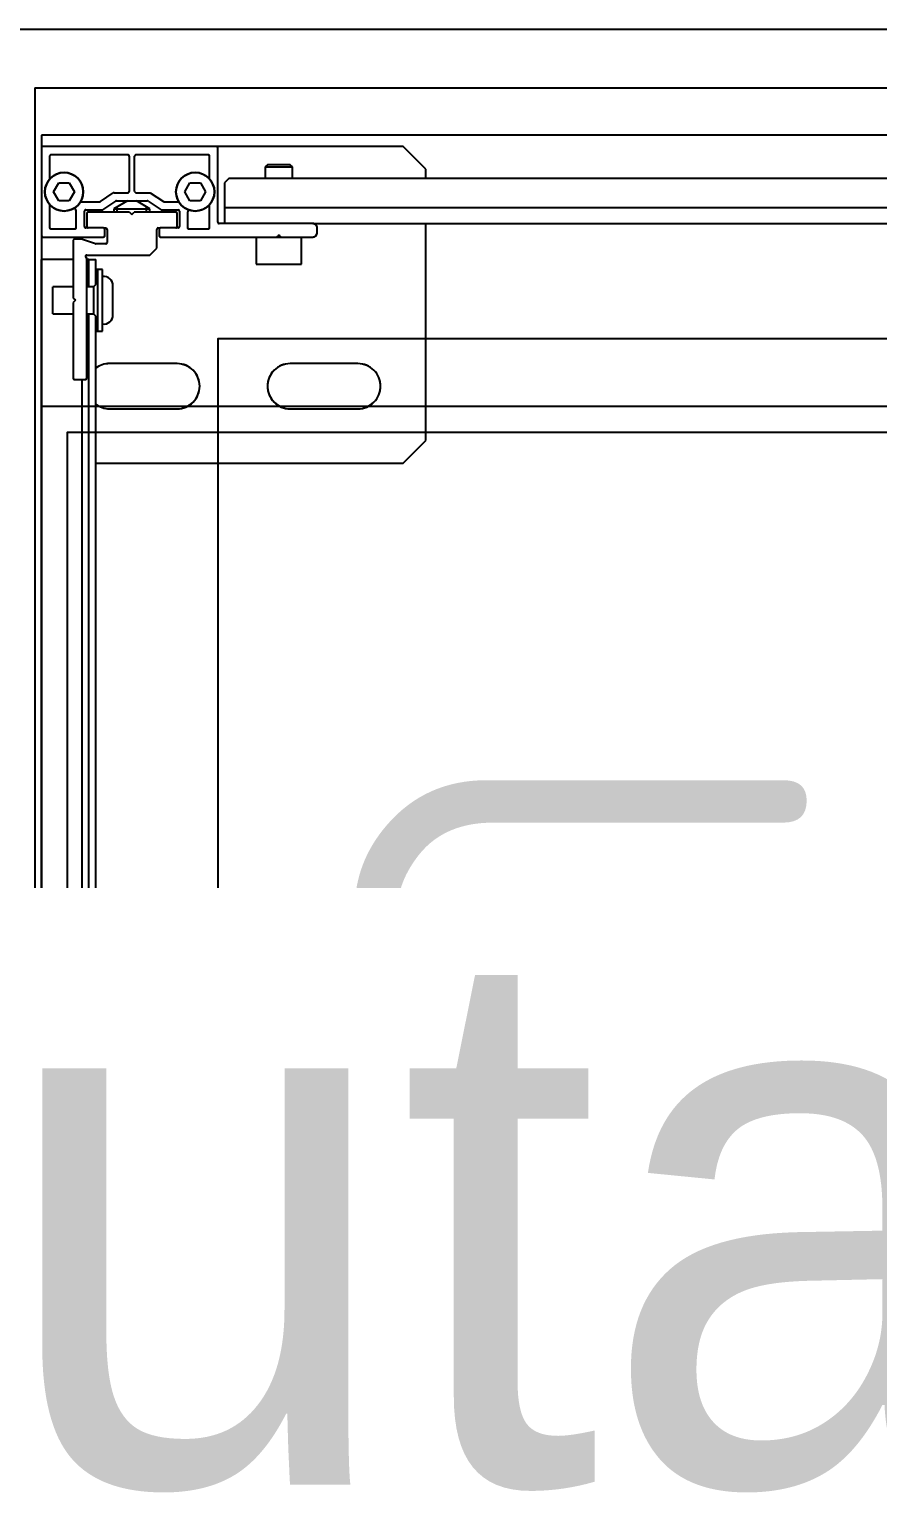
# Model space of a CAD drawing. Header units: centimetres. Extents: x 2191 to 12545, y -680 to 18662.
# Drawn here: x 9877.53 to 9896.31, y 4360.49 to 4392.7 of the extents above; entities that cross this region are included whole.
import ezdxf

# ---------------------------------------------------------------- set-up
doc = ezdxf.new("R2010")
doc.units = ezdxf.units.CM
for name, color, linetype in [('B Aménagement intérieur', 252, 'Continuous'), ('B Général', 252, 'Continuous'), ('C ANNOTATIONS-prestations', 252, 'Continuous'), ('F REMPLISSAGE-vert clair', 252, 'Continuous'), ('F REMPLISSAGE-vert foncé', 252, 'Continuous'), ('MTI900_Alu', 252, 'Continuous'), ('prlm-CHAUFF', 4, 'Continuous'), ('prlm-VMC', 93, 'Continuous')]:
    doc.layers.add(name, color=color, linetype=linetype)
doc.layers.add('prlm-ELEC-CFO', color=1, linetype='Continuous', lineweight=25)
doc.styles.add('prlm-elec-cfo', font='comic.ttf', dxfattribs={"height": 12})
doc.styles.get("Standard").update_dxf_attribs({"font": 'isocp.shx', "height": 15})

# ---------------------------------------------------------------- blocks, each defined once
blk = doc.blocks.new('B 70.T2 S307 (2D)')
at = {"layer": 'B Général', "linetype": 'Continuous'}
for q in [(-273.226, -200.476), (-312.395, -291.559)]:
    blk.add_line((-312.395, -200.476), q, dxfattribs=at)
at = {"layer": 'F REMPLISSAGE-vert clair'}
blk.add_line((-313.695, -199.176), (-273.226, -199.176), dxfattribs=at)
at = {"layer": 'F REMPLISSAGE-vert foncé'}
blk.add_line((-313.695, -199.176), (-273.226, -199.176), dxfattribs=at)
at = {"layer": 'F REMPLISSAGE-vert foncé', "linetype": 'Continuous'}
for q in [(-273.226, -200.476), (-312.395, -291.559)]:
    blk.add_line((-312.395, -200.476), q, dxfattribs=at)
blk = doc.blocks.new('B 70.G 100_80')
at = {"layer": 'B Général', "linetype": 'Continuous', "flags": 128}
blk.add_lwpolyline([(9.5, -45), (9.5, 45), (48.52, 45), (48.52, -45)], close=True, dxfattribs=at)
at = {"layer": 'C ANNOTATIONS-prestations'}
for p, q in [((9.5, 42.25), (9.5, -42.25)), ((10.55, 41.05), (10.55, -41.05)), ((10.7, 41), (10.7, -41)), ((10.4, 39.6), (10.4, -39.6)), ((10.7, -37.75), (17.5, -37.75)), ((17.5, -37.75), (18, -38.25)), ((18, -38.25), (18, -43.05)), ((11, -38.95), (12.5, -38.95)), ((15, -38.95), (16.5, -38.95)), ((10.23, -39.6), (10.47, -39.6)), ((10.2, -41.3), (10.2, -39.63)), ((10.5, -39.63), (10.5, -42.29)), ((12.5, -39.95), (11, -39.95)), ((16.5, -39.95), (15, -39.95)), ((10.7, -40.67), (10.75, -40.67)), ((10.75, -40.67), (10.75, -42.03)), ((10.75, -40.67), (10.85, -40.67)), ((10.85, -40.67), (10.85, -42.03)), ((9.75, -41.05), (9.75, -41.65)), ((9.75, -41.05), (10.2, -41.05)), ((10.5, -41.05), (10.65, -41.05)), ((10.65, -41.05), (10.75, -40.95)), ((10.65, -41.65), (10.65, -41.05)), ((11.08, -41.025), (11.08, -41.675)), ((10.25, -41.35), (10.2, -41.3)), ((10.2, -41.4), (10.25, -41.35)), ((10.2, -42.67), (10.2, -41.4)), ((10.2, -41.65), (9.75, -41.65)), ((10.65, -41.65), (10.5, -41.65)), ((10.55, -41.65), (10.55, -42.25)), ((10.75, -41.75), (10.65, -41.65)), ((10.7, -41.7), (10.7, -42.25)), ((10.75, -42.03), (10.7, -42.03)), ((10.85, -42.03), (10.75, -42.03)), ((14.25, -42.15), (15.25, -42.15)), ((14.25, -42.75), (14.25, -42.15)), ((15.25, -42.15), (15.25, -42.75)), ((9.5, -42.78), (9.5, -42.25)), ((10.2, -42.25), (9.5, -42.25)), ((10.55, -42.25), (10.5, -42.25)), ((10.5, -42.35), (11.9, -42.35)), ((10.55, -42.25), (10.7, -42.25)), ((11.9, -42.35), (12.05, -42.5)), ((12.05, -42.5), (12.05, -42.92)), ((9.5, -44.72), (9.5, -42.78)), ((9.53, -42.75), (10.87, -42.75)), ((10.395, -42.7), (10.23, -42.7)), ((10.695, -42.601), (10.405, -42.698)), ((10.92, -42.6), (10.705, -42.6)), ((10.9, -42.78), (10.9, -42.92)), ((10.95, -42.92), (10.95, -42.63)), ((12.1, -42.92), (12.1, -42.78)), ((12.13, -42.75), (14.7, -42.75)), ((14.7, -42.75), (14.729, -42.779)), ((14.7, -42.75), (14.8, -42.75)), ((14.771, -42.779), (14.8, -42.75)), ((14.8, -42.75), (15.5, -42.75)), ((9.68, -43.467), (9.68, -42.96)), ((9.71, -42.93), (10.24, -42.93)), ((10.27, -42.96), (10.27, -43.306)), ((10.45, -42.98), (10.45, -43.32)), ((10.87, -42.95), (10.48, -42.95)), ((10.5, -43.27), (10.5, -42.98)), ((10.87, -42.95), (10.92, -42.95)), ((12.08, -42.95), (12.13, -42.95)), ((12.52, -42.95), (12.13, -42.95)), ((12.5, -42.98), (12.5, -43.27)), ((12.55, -43.32), (12.55, -42.98)), ((12.73, -43.28), (12.73, -42.96)), ((12.76, -42.93), (13.19, -42.93)), ((13.22, -42.96), (13.22, -43.467)), ((13.4, -43.08), (13.4, -44.72)), ((15.5, -43.05), (13.43, -43.05)), ((13.55, -43.4), (13.55, -43.05)), ((15.5, -43.05), (42.27, -43.05)), ((15.6, -42.85), (15.6, -42.95)), ((10.48, -43.35), (10.841, -43.35)), ((11.45, -43.3), (10.53, -43.3)), ((10.858, -43.355), (11.142, -43.545)), ((11.1, -43.377), (11.1, -43.3)), ((11.1, -43.377), (11.9, -43.377)), ((11.4, -43.55), (11.1, -43.377)), ((11.177, -43.3), (11.177, -43.421)), ((11.45, -43.3), (11.5, -43.25)), ((11.5, -43.25), (11.55, -43.3)), ((12.47, -43.3), (11.55, -43.3)), ((11.9, -43.377), (11.6, -43.55)), ((11.823, -43.3), (11.823, -43.421)), ((11.858, -43.545), (12.15, -43.35)), ((11.9, -43.3), (11.9, -43.377)), ((12.15, -43.35), (12.52, -43.35)), ((13.55, -43.4), (44.25, -43.4)), ((13.55, -43.95), (13.55, -43.4)), ((9.885, -43.55), (9.769, -43.75)), ((9.769, -43.75), (9.885, -43.95)), ((10.115, -43.55), (9.885, -43.55)), ((10.231, -43.75), (10.115, -43.55)), ((10.115, -43.95), (10.231, -43.75)), ((10.364, -43.53), (10.786, -43.53)), ((10.803, -43.535), (11.088, -43.725)), ((11.105, -43.73), (11.41, -43.73)), ((11.159, -43.55), (11.841, -43.55)), ((11.44, -44.54), (11.44, -43.76)), ((11.56, -43.76), (11.56, -44.54)), ((11.59, -43.73), (11.904, -43.73)), ((11.904, -43.73), (12.197, -43.535)), ((12.214, -43.53), (12.536, -43.53)), ((12.785, -43.55), (12.669, -43.75)), ((12.669, -43.75), (12.785, -43.95)), ((13.015, -43.55), (12.785, -43.55)), ((13.131, -43.75), (13.015, -43.55)), ((13.015, -43.95), (13.131, -43.75)), ((9.68, -44.54), (9.68, -44.033)), ((9.885, -43.95), (10.115, -43.95)), ((12.785, -43.95), (13.015, -43.95)), ((13.22, -44.033), (13.22, -44.54)), ((13.65, -44.05), (13.55, -43.95)), ((13.65, -44.05), (44.15, -44.05)), ((14.45, -44.3), (14.45, -44.05)), ((15.05, -44.05), (15.05, -44.3)), ((18, -44.05), (18, -44.25)), ((14.45, -44.3), (15.05, -44.3)), ((14.5, -44.35), (14.45, -44.3)), ((15, -44.35), (14.5, -44.35)), ((15.05, -44.3), (15, -44.35)), ((18, -44.25), (17.5, -44.75)), ((9.5, -44.75), (9.5, -44.72)), ((9.53, -44.75), (9.5, -44.75)), ((13.37, -44.75), (9.53, -44.75)), ((11.41, -44.57), (9.71, -44.57)), ((13.19, -44.57), (11.59, -44.57)), ((17.5, -44.75), (13.37, -44.75))]:
    blk.add_line(p, q, dxfattribs=at)
at = {"layer": 'C ANNOTATIONS-prestations', "flags": 128}
for points in [[(10.7, -39.05, -0.080612), (10.842, -38.976, -0.080612), (11, -38.95)], [(12.5, -38.95, -0.414214), (13, -39.45, -0.414214), (12.5, -39.95)], [(15, -39.95, -0.414214), (14.5, -39.45, -0.414214), (15, -38.95)], [(16.5, -38.95, -0.414214), (17, -39.45, -0.414214), (16.5, -39.95)], [(10.2, -39.63, -0.198912), (10.209, -39.609, -0.198912), (10.23, -39.6)], [(10.47, -39.6, -0.198912), (10.491, -39.609, -0.198912), (10.5, -39.63)], [(11, -39.95, -0.080612), (10.842, -39.924, -0.080612), (10.7, -39.85)], [(10.85, -40.827, -0.218554), (11.01, -40.873, -0.218554), (11.08, -41.025)], [(10.85, -40.826, -0.003145), (10.853, -40.826, -0.003145), (10.855, -40.826)], [(11.08, -41.675, -0.218554), (11.01, -41.827, -0.218554), (10.85, -41.873)], [(10.855, -41.873, -0.003145), (10.853, -41.874, -0.003145), (10.85, -41.874)], [(10.5, -42.35, -0.414214), (10.47, -42.32, -0.414214), (10.5, -42.29)], [(9.5, -42.78, -0.198912), (9.509, -42.759, -0.198912), (9.53, -42.75)], [(10.23, -42.7, -0.198912), (10.209, -42.691, -0.198912), (10.2, -42.67)], [(10.405, -42.698, -0.040241), (10.4, -42.7, -0.040241), (10.395, -42.7)], [(10.695, -42.601, -0.040241), (10.7, -42.6, -0.040241), (10.705, -42.6)], [(10.87, -42.75, -0.198912), (10.891, -42.759, -0.198912), (10.9, -42.78)], [(10.92, -42.6, -0.198912), (10.941, -42.609, -0.198912), (10.95, -42.63)], [(12.1, -42.78, -0.198912), (12.109, -42.759, -0.198912), (12.13, -42.75)], [(14.771, -42.779, -0.198912), (14.75, -42.787, -0.198912), (14.729, -42.779)], [(15.5, -42.75, -0.198912), (15.571, -42.779, -0.198912), (15.6, -42.85)], [(9.68, -42.96, -0.198912), (9.689, -42.939, -0.198912), (9.71, -42.93)], [(10.24, -42.93, -0.198912), (10.261, -42.939, -0.198912), (10.27, -42.96)], [(10.45, -42.98, -0.198912), (10.459, -42.959, -0.198912), (10.48, -42.95)], [(10.5, -42.98, -0.198912), (10.509, -42.959, -0.198912), (10.53, -42.95)], [(10.9, -42.92, -0.198912), (10.891, -42.941, -0.198912), (10.87, -42.95)], [(10.95, -42.92, -0.198912), (10.941, -42.941, -0.198912), (10.92, -42.95)], [(12.08, -42.95, -0.198912), (12.059, -42.941, -0.198912), (12.05, -42.92)], [(12.13, -42.95, -0.198912), (12.109, -42.941, -0.198912), (12.1, -42.92)], [(12.47, -42.95, -0.198912), (12.491, -42.959, -0.198912), (12.5, -42.98)], [(12.52, -42.95, -0.198912), (12.541, -42.959, -0.198912), (12.55, -42.98)], [(12.73, -42.96, -0.198912), (12.739, -42.939, -0.198912), (12.76, -42.93)], [(13.19, -42.93, -0.198912), (13.211, -42.939, -0.198912), (13.22, -42.96)], [(13.4, -43.08, -0.198912), (13.409, -43.059, -0.198912), (13.43, -43.05)], [(15.6, -42.95, -0.198912), (15.571, -43.021, -0.198912), (15.5, -43.05)], [(9.68, -43.47, -0.01196), (9.68, -43.469, -0.01196), (9.68, -43.467)], [(10.27, -43.306, -0.123554), (10.258, -43.354, -0.123554), (10.225, -43.39)], [(10.48, -43.35, -0.198912), (10.459, -43.341, -0.198912), (10.45, -43.32)], [(10.53, -43.3, -0.198912), (10.509, -43.291, -0.198912), (10.5, -43.27)], [(10.841, -43.35, -0.073633), (10.85, -43.351, -0.073633), (10.858, -43.355)], [(12.5, -43.27, -0.198912), (12.491, -43.291, -0.198912), (12.47, -43.3)], [(12.55, -43.32, -0.198912), (12.541, -43.341, -0.198912), (12.52, -43.35)], [(12.758, -43.349, -0.095961), (12.737, -43.317, -0.095961), (12.73, -43.28)], [(13.22, -43.467, -0.01196), (13.22, -43.469, -0.01196), (13.22, -43.47)], [(10.786, -43.53, -0.073633), (10.795, -43.531, -0.073633), (10.803, -43.535)], [(11.105, -43.73, -0.073633), (11.096, -43.729, -0.073633), (11.088, -43.725)], [(11.159, -43.55, -0.073633), (11.15, -43.549, -0.073633), (11.142, -43.545)], [(11.41, -43.73, -0.198912), (11.431, -43.739, -0.198912), (11.44, -43.76)], [(11.56, -43.76, -0.198912), (11.569, -43.739, -0.198912), (11.59, -43.73)], [(11.858, -43.545, -0.073633), (11.85, -43.549, -0.073633), (11.841, -43.55)], [(12.197, -43.535, -0.073633), (12.205, -43.531, -0.073633), (12.214, -43.53)], [(9.68, -44.033, -0.01196), (9.68, -44.031, -0.01196), (9.68, -44.03)], [(13.22, -44.03, -0.01196), (13.22, -44.031, -0.01196), (13.22, -44.033)], [(9.53, -44.75, -0.198912), (9.509, -44.741, -0.198912), (9.5, -44.72)], [(9.71, -44.57, -0.198912), (9.689, -44.561, -0.198912), (9.68, -44.54)], [(11.44, -44.54, -0.198912), (11.431, -44.561, -0.198912), (11.41, -44.57)], [(11.59, -44.57, -0.198912), (11.569, -44.561, -0.198912), (11.56, -44.54)], [(13.22, -44.54, -0.198912), (13.211, -44.561, -0.198912), (13.19, -44.57)], [(13.4, -44.72, -0.198912), (13.391, -44.741, -0.198912), (13.37, -44.75)]]:
    blk.add_lwpolyline(points, format="xyb", dxfattribs=at)
at = {"layer": 'C ANNOTATIONS-prestations'}
for centre in [(10, -43.75), (12.9, -43.75)]:
    blk.add_circle(centre, 0.425, dxfattribs=at)
blk = doc.blocks.new('B 70.MTI900_Alu_390')
at = {"layer": 'MTI900_Alu', "color": 1, "linetype": 'Continuous'}
for p, q in [((-4.225, 0), (4.225, 0)), ((4.278, 0), (4.225, 0)), ((4.225, -0.07), (4.225, 0)), ((4.472, 0), (4.278, 0)), ((4.475, 0), (4.472, 0)), ((4.475, -0.003), (4.475, 0)), ((4.105, -0.025), (4.165, -0.025)), ((4.105, -0.025), (4.105, -0.07)), ((4.165, -0.07), (4.165, -0.025)), ((4.275, -0.003), (4.275, -0.137)), ((4.293, -0.021), (4.293, -0.074)), ((4.3467, -0.018), (4.296, -0.018)), ((4.355, -0.0385), (4.375, -0.0269)), ((4.375, -0.0269), (4.395, -0.0385)), ((4.454, -0.018), (4.4033, -0.018)), ((4.457, -0.191), (4.457, -0.021)), ((4.475, -0.387), (4.475, -0.003)), ((4.355, -0.0615), (4.355, -0.0385)), ((4.375, -0.0731), (4.355, -0.0615)), ((4.395, -0.0615), (4.375, -0.0731)), ((4.395, -0.0385), (4.395, -0.0615)), ((-3.96, -0.09), (3.96, -0.09)), ((3.96, -0.073), (3.96, -0.097)), ((4.13, -0.07), (3.963, -0.07)), ((4.135, -0.075), (4.13, -0.07)), ((4.14, -0.07), (4.135, -0.075)), ((4.267, -0.07), (4.14, -0.07)), ((4.2602, -0.1195), (4.2698, -0.0905)), ((4.27, -0.0895), (4.27, -0.073)), ((4.296, -0.077), (4.3306, -0.077)), ((4.298, -0.095), (4.332, -0.095)), ((4.353, -0.0864), (4.353, -0.1286)), ((-4.105, -0.105), (4.105, -0.105)), ((-4.1, -0.12), (4.1, -0.12)), ((3.775, -0.12), (3.775, -0.8)), ((3.963, -0.1), (4.229, -0.1)), ((4.067, -0.12), (4.067, -0.125)), ((4.067, -0.125), (4.203, -0.125)), ((4.067, -0.125), (4.067, -0.135)), ((4.105, -0.115), (4.095, -0.125)), ((4.105, -0.1), (4.105, -0.115)), ((4.165, -0.115), (4.105, -0.115)), ((4.165, -0.115), (4.165, -0.1)), ((4.165, -0.105), (4.225, -0.105)), ((4.175, -0.125), (4.165, -0.115)), ((4.17, -0.12), (4.225, -0.12)), ((4.203, -0.125), (4.203, -0.12)), ((4.203, -0.135), (4.203, -0.125)), ((4.225, -0.105), (4.225, -0.1)), ((4.225, -0.105), (4.225, -0.12)), ((4.235, -0.1), (4.235, -0.24)), ((4.26, -0.142), (4.26, -0.1205)), ((4.295, -0.137), (4.295, -0.098)), ((4.327, -0.1), (4.298, -0.1)), ((4.33, -0.195), (4.33, -0.103)), ((4.335, -0.098), (4.335, -0.1341)), ((3.895, -0.15), (3.895, -0.3)), ((3.995, -0.3), (3.995, -0.15)), ((4.067, -0.135), (4.203, -0.135)), ((4.1025, -0.158), (4.1675, -0.158)), ((4.292, -0.145), (4.263, -0.145)), ((4.278, -0.14), (4.292, -0.14)), ((4.295, -0.137), (4.295, -0.142)), ((4.3377, -0.16), (4.33, -0.16)), ((4.3355, -0.1358), (4.3545, -0.1642)), ((4.3377, -0.16), (4.3377, -0.24)), ((4.355, -0.19), (4.3377, -0.16)), ((4.3535, -0.1303), (4.3725, -0.1588)), ((4.373, -0.1605), (4.373, -0.191)), ((4.33, -0.1677), (4.3421, -0.1677)), ((4.355, -0.1659), (4.355, -0.2341)), ((4.33, -0.195), (4.325, -0.2)), ((4.325, -0.2), (4.33, -0.205)), ((4.33, -0.297), (4.33, -0.205)), ((4.3377, -0.24), (4.355, -0.21)), ((4.373, -0.209), (4.373, -0.2404)), ((4.454, -0.194), (4.376, -0.194)), ((4.376, -0.206), (4.454, -0.206)), ((4.457, -0.369), (4.457, -0.209)), ((4.235, -0.24), (4.25, -0.255)), ((4.25, -0.255), (4.292, -0.255)), ((4.33, -0.2323), (4.3421, -0.2323)), ((4.33, -0.24), (4.3377, -0.24)), ((4.3545, -0.2358), (4.335, -0.265)), ((4.373, -0.2404), (4.3535, -0.2697)), ((4.275, -0.263), (4.275, -0.52)), ((4.292, -0.26), (4.278, -0.26)), ((4.295, -0.258), (4.295, -0.263)), ((4.295, -0.302), (4.295, -0.263)), ((4.335, -0.265), (4.335, -0.302)), ((4.353, -0.2714), (4.353, -0.3036)), ((4.298, -0.3), (4.327, -0.3)), ((4.332, -0.305), (4.298, -0.305)), ((4.355, -0.3285), (4.375, -0.3169)), ((4.375, -0.3169), (4.395, -0.3285)), ((4.293, -0.326), (4.293, -0.369)), ((4.328, -0.323), (4.296, -0.323)), ((4.355, -0.3515), (4.355, -0.3285)), ((4.375, -0.3631), (4.355, -0.3515)), ((4.395, -0.3515), (4.375, -0.3631)), ((4.395, -0.3285), (4.395, -0.3515)), ((4.296, -0.372), (4.3467, -0.372)), ((4.4033, -0.372), (4.454, -0.372)), ((4.305, -0.6), (4.305, -0.393)), ((4.34, -0.405), (4.305, -0.405)), ((4.308, -0.39), (4.472, -0.39)), ((4.34, -0.405), (4.34, -3.475)), ((4.395, -0.405), (4.34, -0.405)), ((4.405, -0.415), (4.395, -0.405)), ((4.405, -0.415), (4.405, -3.465)), ((4.475, -0.8), (4.475, -0.387)), ((4.215, -0.475), (4.215, -0.575)), ((4.275, -0.475), (4.215, -0.475)), ((4.43, -0.495), (4.405, -0.495)), ((4.43, -0.495), (4.43, -0.555)), ((4.435, -0.5), (4.43, -0.495)), ((4.435, -0.55), (4.435, -0.5)), ((4.275, -0.52), (4.2779, -0.5229)), ((4.275, -0.52), (4.275, -0.53)), ((4.2779, -0.5271), (4.275, -0.53)), ((4.275, -0.53), (4.275, -0.6)), ((3.895, -0.55), (3.895, -0.7)), ((3.995, -0.7), (3.995, -0.55)), ((4.215, -0.575), (4.275, -0.575)), ((4.405, -0.555), (4.43, -0.555)), ((4.43, -0.555), (4.435, -0.55)), ((4.285, -0.61), (4.295, -0.61)), ((4.305, -0.6), (4.305, -3.277)), ((3.775, -0.8), (3.825, -0.85)), ((4.425, -0.85), (4.475, -0.8)), ((3.825, -0.85), (4.305, -0.85)), ((4.405, -0.85), (4.425, -0.85))]:
    blk.add_line(p, q, dxfattribs=at)
for centre in [(4.375, -0.05), (4.375, -0.34)]:
    blk.add_circle(centre, 0.0425, dxfattribs=at)
for centre, radius, start, end in [((4.278, -0.003), 0.003, 90, 180), ((4.472, -0.003), 0.003, 0, 90), ((4.296, -0.021), 0.003, 90, 180), ((4.3467, -0.021), 0.003, 84.5182, 90), ((4.4033, -0.021), 0.003, 90, 95.4818), ((4.454, -0.021), 0.003, 0, 90), ((3.963, -0.073), 0.003, 90, 180), ((4.267, -0.073), 0.003, 0, 90), ((4.267, -0.0895), 0.003, 341.5651, 0), ((4.296, -0.074), 0.003, 180, 270), ((4.298, -0.098), 0.003, 90, 180), ((4.3306, -0.067), 0.01, 270, 326.3475), ((4.332, -0.098), 0.003, 0, 90), ((3.945, -0.15), 0.05, 143.1301, 180), ((3.963, -0.097), 0.003, 180, 270), ((3.945, -0.15), 0.05, 0, 36.8699), ((4.232, -0.1), 0.003, 0, 180), ((4.263, -0.1205), 0.003, 161.5651, 180), ((4.298, -0.103), 0.003, 90, 180), ((4.327, -0.103), 0.003, 0, 90), ((4.356, -0.1286), 0.003, 180, 213.6901), ((4.1025, -0.138), 0.02, 171.3731, 270), ((4.1025, -0.133), 0.02, 185.7392, 187.1808), ((4.1675, -0.138), 0.02, 270, 8.6269), ((4.1675, -0.133), 0.02, 352.8192, 354.2608), ((4.263, -0.142), 0.003, 180, 270), ((4.278, -0.137), 0.003, 180, 270), ((4.292, -0.137), 0.003, 270, 0), ((4.292, -0.142), 0.003, 270, 0), ((4.338, -0.1341), 0.003, 180, 213.6901), ((4.37, -0.1605), 0.003, 0, 33.6901), ((4.352, -0.1659), 0.003, 0, 33.6901), ((4.376, -0.191), 0.003, 180, 270), ((4.454, -0.191), 0.003, 270, 0), ((4.376, -0.209), 0.003, 90, 180), ((4.454, -0.209), 0.003, 0, 90), ((4.292, -0.258), 0.003, 0, 90), ((4.352, -0.2341), 0.003, 326.3099, 0), ((4.278, -0.263), 0.003, 90, 180), ((4.292, -0.263), 0.003, 0, 90), ((4.356, -0.2714), 0.003, 146.3099, 180), ((3.945, -0.3), 0.05, 180, 0), ((4.298, -0.297), 0.003, 180, 270), ((4.298, -0.302), 0.003, 180, 270), ((4.327, -0.297), 0.003, 270, 0), ((4.332, -0.302), 0.003, 270, 0), ((4.296, -0.326), 0.003, 90, 180), ((4.328, -0.333), 0.01, 46.149, 90), ((4.296, -0.369), 0.003, 180, 270), ((4.3467, -0.369), 0.003, 270, 275.4818), ((4.4033, -0.369), 0.003, 264.5182, 270), ((4.454, -0.369), 0.003, 270, 0), ((4.308, -0.393), 0.003, 90, 180), ((4.472, -0.387), 0.003, 270, 0), ((3.945, -0.55), 0.05, 0, 180), ((4.2758, -0.525), 0.003, 315, 45), ((4.285, -0.6), 0.01, 180, 270), ((4.295, -0.6), 0.01, 270, 0), ((3.945, -0.7), 0.05, 180, 0)]:
    blk.add_arc(centre, radius, start, end, dxfattribs=at)
blk = doc.blocks.new('xi.uta-yzen-g')
at = {"layer": 'prlm-CHAUFF', "ltscale": 50}
for points in [[(-39, 30), (-39, 0), (0, 0), (0, 30)], [(-38.429, 29.429), (-38.429, 0.571), (-0.571, 0.571), (-0.571, 29.429)], [(-40.5, 20.62), (-40.5, 3.9), (40.5, 3.9), (40.5, 20.62)]]:
    blk.add_lwpolyline(points, close=True, dxfattribs=at)
at = {"layer": 'prlm-CHAUFF', "ltscale": 50, "insert": (-31.697, 16.894), "char_height": 10, "width": 139.79252, "attachment_point": 1}
blk.add_mtext('UTA', dxfattribs=at)

msp = doc.modelspace()

# ---------------------------------------------------------------- linework, layer by layer
at = {"layer": 'prlm-VMC'}
msp.add_lwpolyline([(9867.5, 4366.133), (9932.094, 4366.133), (9932.094, 4318.063)], dxfattribs=at)

# ---------------------------------------------------------------- block references
at = {"layer": 'B Aménagement intérieur'}
msp.add_blockref('B 70.T2 S307 (2D)', (10190.054, 4591.874), dxfattribs=at)
at = {"layer": 'B Aménagement intérieur', "xscale": -1, "rotation": 180}
msp.add_blockref('B 70.G 100_80', (9868.308, 4345.348), dxfattribs=at)
at = {"layer": 'prlm-CHAUFF', "xscale": 9.999999999999975, "yscale": 9.999999999999975, "zscale": 9.999999999999975, "rotation": 89.99988466022917}
msp.add_blockref('B 70.MTI900_Alu_390', (9877.808, 4345.348), dxfattribs=at)
at = {"layer": 'prlm-CHAUFF', "ltscale": 25, "rotation": 269.9998846709341}
msp.add_blockref('xi.uta-yzen-g', (9877.808, 4345.348), dxfattribs=at)

# ---------------------------------------------------------------- next in the draw order: texts
at = {"layer": 'prlm-ELEC-CFO', "lineweight": 20, "insert": (9887.936, 4366.411), "char_height": 12, "attachment_point": 5, "line_spacing_factor": 0.8, "style": 'prlm-elec-cfo', "bg_fill": 3, "box_fill_scale": 1.1, "bg_fill_color": 256, "bg_fill_transparency": 0}
msp.add_mtext('uta', dxfattribs=at)

doc.saveas('drawing.dxf')
